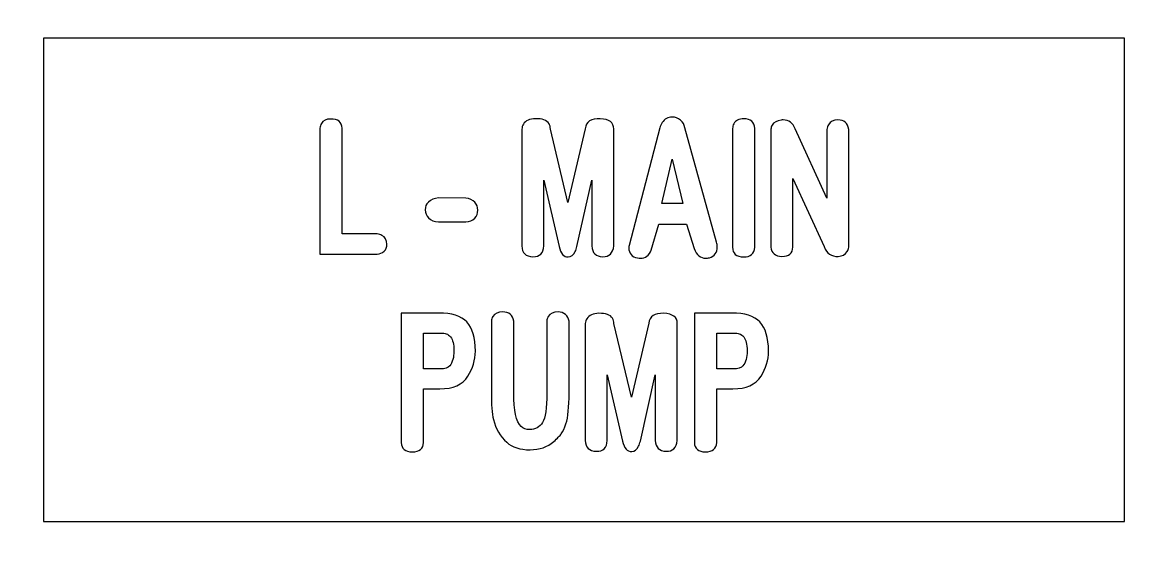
# Model space of a CAD drawing. Extents: x -224 to 225, y -79 to 79.
# Drawn here: x 127.49 to 152.49, y -11.7 to -0.09 of the extents above; entities that cross this region are included whole.
import ezdxf

# ---------------------------------------------------------------- set-up
doc = ezdxf.new("R2010")
doc.units = 0
doc.header["$MEASUREMENT"] = 0
doc.layers.add('PLAN_1', color=7, linetype='CONTINUOUS')

msp = doc.modelspace()

# ---------------------------------------------------------------- linework, layer by layer
at = {"layer": 'PLAN_1', "color": 250}
for points, knots in [([(223.9759, 78.3773), (223.9759, 78.3773), (80.9759, 78.3773), (80.9759, 78.3773), (80.9759, 78.3773), (80.4251, 78.3773), (79.9759, 77.9273), (79.9759, 77.3758), (79.9759, 77.3758), (79.9759, 77.3758), (79.9758, 71.3342), (79.9758, 71.3342), (79.9758, 71.3342), (79.9758, 70.7827), (80.4251, 70.3325), (80.9759, 70.3325), (80.9759, 70.3325), (80.9759, 70.3325), (84.7471, 70.3329), (84.7471, 70.3329), (84.7471, 70.3329), (84.7471, 70.3329), (84.7471, 70.3312), (84.7471, 70.3312), (84.7471, 70.3312), (84.7774, 70.3321), (84.8074, 70.3317), (84.8374, 70.3317), (84.8374, 70.3317), (88.2125, 70.3329), (90.9501, 67.5933), (90.9501, 64.2164), (90.9501, 64.2164), (90.9499, 60.8399), (88.2127, 58.101), (84.8374, 58.101), (84.8374, 58.101), (84.8072, 58.1014), (84.7774, 58.1018), (84.7474, 58.1024), (84.7474, 58.1024), (84.7474, 58.1024), (84.7471, 58.1014), (84.7471, 58.1014), (84.7471, 58.1014), (84.7471, 58.1014), (80.9759, 58.1014), (80.9759, 58.1014), (80.9759, 58.1014), (80.4251, 58.1014), (79.9759, 57.6514), (79.9759, 57.0999), (79.9759, 57.0999), (79.9759, 57.0999), (79.9758, -57.5), (79.9758, -57.5), (79.9758, -57.5), (79.9758, -58.0516), (80.4251, -58.5014), (80.9759, -58.5014), (80.9759, -58.5014), (80.9759, -58.5014), (84.7471, -58.5013), (84.7471, -58.5013), (84.7471, -58.5013), (84.7471, -58.5013), (84.7471, -58.502), (84.7471, -58.502), (84.7471, -58.502), (84.7774, -58.5013), (84.8074, -58.5014), (84.8374, -58.5014), (84.8374, -58.5014), (88.2125, -58.5013), (90.9501, -61.2399), (90.9501, -64.6167), (90.9501, -64.6167), (90.9499, -67.9901), (88.2177, -70.7272), (84.8467, -70.7321), (84.8467, -70.7321), (84.8397, -70.7321), (84.8338, -70.732), (84.8269, -70.7319), (84.8269, -70.7319), (84.8002, -70.7315), (84.7739, -70.7314), (84.7474, -70.7309), (84.7474, -70.7309), (84.7474, -70.7309), (84.7471, -70.7314), (84.7471, -70.7314), (84.7471, -70.7314), (84.7471, -70.7314), (80.9759, -70.7314), (80.9759, -70.7314), (80.9759, -70.7314), (80.4251, -70.7314), (79.9759, -71.181), (79.9759, -71.7325), (79.9759, -71.7325), (79.9759, -71.7325), (79.9758, -77.6209), (79.9758, -77.6209), (79.9758, -77.6209), (79.9758, -77.9033), (80.0791, -78.1466), (80.2822, -78.3424), (80.2822, -78.3424), (80.4854, -78.5379), (80.7318, -78.6325), (81.0136, -78.6218), (81.0136, -78.6218), (81.0136, -78.6218), (224.0136, -78.5346), (224.0136, -78.5346), (224.0136, -78.5346), (224.5508, -78.5142), (224.9758, -78.0725), (224.9758, -77.5342), (224.9758, -77.5342), (224.9758, -77.5342), (224.9758, -71.7378), (224.9758, -71.7378), (224.9758, -71.7378), (224.9758, -71.1866), (224.5266, -70.7368), (223.9758, -70.7368), (223.9758, -70.7368), (223.9758, -70.7368), (220.4778, -70.7365), (220.4778, -70.7365), (220.4778, -70.7365), (220.4778, -70.7365), (220.4778, -70.735), (220.4778, -70.735), (220.4778, -70.735), (220.4481, -70.7357), (220.4179, -70.7368), (220.3879, -70.7368), (220.3879, -70.7368), (217.0127, -70.7365), (214.2753, -67.9983), (214.2753, -64.6215), (214.2753, -64.6215), (214.2753, -61.2481), (217.0057, -58.5128), (220.3752, -58.506), (220.3752, -58.506), (220.381, -58.5058), (220.3857, -58.506), (220.3914, -58.5058), (220.3914, -58.5058), (220.4203, -58.5054), (220.4492, -58.5066), (220.4779, -58.5072), (220.4779, -58.5072), (220.4779, -58.5072), (220.4778, -58.505), (220.4778, -58.505), (220.4778, -58.505), (220.4778, -58.505), (223.9759, -58.505), (223.9759, -58.505), (223.9759, -58.505), (224.5267, -58.505), (224.9758, -58.0556), (224.9758, -57.5041), (224.9758, -57.5041), (224.9758, -57.5041), (224.9758, 57.096), (224.9758, 57.096), (224.9758, 57.096), (224.9758, 57.6478), (224.5266, 58.0971), (223.9758, 58.0971), (223.9758, 58.0971), (223.9758, 58.0971), (220.4778, 58.0973), (220.4778, 58.0973), (220.4778, 58.0973), (220.4778, 58.0973), (220.4778, 58.099), (220.4778, 58.099), (220.4778, 58.099), (220.4481, 58.0981), (220.4179, 58.0971), (220.3879, 58.0971), (220.3879, 58.0971), (217.0127, 58.0973), (214.2753, 60.8356), (214.2753, 64.2126), (214.2753, 64.2126), (214.2753, 67.5856), (217.0053, 70.3207), (220.3743, 70.3279), (220.3743, 70.3279), (220.3808, 70.3282), (220.386, 70.3279), (220.3923, 70.328), (220.3923, 70.328), (220.4209, 70.3288), (220.4495, 70.3274), (220.4779, 70.3268), (220.4779, 70.3268), (220.4779, 70.3268), (220.4778, 70.3291), (220.4778, 70.3291), (220.4778, 70.3291), (220.4778, 70.3291), (223.9759, 70.3291), (223.9759, 70.3291), (223.9759, 70.3291), (224.5267, 70.3291), (224.9758, 70.7785), (224.9758, 71.3299), (224.9758, 71.3299), (224.9758, 71.3299), (224.9758, 77.3759), (224.9758, 77.3759), (224.9758, 77.3759), (224.9758, 77.9276), (224.5265, 78.377), (223.9759, 78.3773)], [0, 0, 0, 0, 0.0175439, 0.0175439, 0.0175439, 0.0175439, 0.0350877, 0.0350877, 0.0350877, 0.0350877, 0.0526316, 0.0526316, 0.0526316, 0.0526316, 0.0701754, 0.0701754, 0.0701754, 0.0701754, 0.0877193, 0.0877193, 0.0877193, 0.0877193, 0.1052632, 0.1052632, 0.1052632, 0.1052632, 0.122807, 0.122807, 0.122807, 0.122807, 0.1403509, 0.1403509, 0.1403509, 0.1403509, 0.1578947, 0.1578947, 0.1578947, 0.1578947, 0.1754386, 0.1754386, 0.1754386, 0.1754386, 0.1929825, 0.1929825, 0.1929825, 0.1929825, 0.2105263, 0.2105263, 0.2105263, 0.2105263, 0.2280702, 0.2280702, 0.2280702, 0.2280702, 0.245614, 0.245614, 0.245614, 0.245614, 0.2631579, 0.2631579, 0.2631579, 0.2631579, 0.2807018, 0.2807018, 0.2807018, 0.2807018, 0.2982456, 0.2982456, 0.2982456, 0.2982456, 0.3157895, 0.3157895, 0.3157895, 0.3157895, 0.3333333, 0.3333333, 0.3333333, 0.3333333, 0.3508772, 0.3508772, 0.3508772, 0.3508772, 0.3684211, 0.3684211, 0.3684211, 0.3684211, 0.3859649, 0.3859649, 0.3859649, 0.3859649, 0.4035088, 0.4035088, 0.4035088, 0.4035088, 0.4210526, 0.4210526, 0.4210526, 0.4210526, 0.4385965, 0.4385965, 0.4385965, 0.4385965, 0.4561404, 0.4561404, 0.4561404, 0.4561404, 0.4736842, 0.4736842, 0.4736842, 0.4736842, 0.4912281, 0.4912281, 0.4912281, 0.4912281, 0.5087719, 0.5087719, 0.5087719, 0.5087719, 0.5263158, 0.5263158, 0.5263158, 0.5263158, 0.5438596, 0.5438596, 0.5438596, 0.5438596, 0.5614035, 0.5614035, 0.5614035, 0.5614035, 0.5789474, 0.5789474, 0.5789474, 0.5789474, 0.5964912, 0.5964912, 0.5964912, 0.5964912, 0.6140351, 0.6140351, 0.6140351, 0.6140351, 0.6315789, 0.6315789, 0.6315789, 0.6315789, 0.6491228, 0.6491228, 0.6491228, 0.6491228, 0.6666667, 0.6666667, 0.6666667, 0.6666667, 0.6842105, 0.6842105, 0.6842105, 0.6842105, 0.7017544, 0.7017544, 0.7017544, 0.7017544, 0.7192982, 0.7192982, 0.7192982, 0.7192982, 0.7368421, 0.7368421, 0.7368421, 0.7368421, 0.754386, 0.754386, 0.754386, 0.754386, 0.7719298, 0.7719298, 0.7719298, 0.7719298, 0.7894737, 0.7894737, 0.7894737, 0.7894737, 0.8070175, 0.8070175, 0.8070175, 0.8070175, 0.8245614, 0.8245614, 0.8245614, 0.8245614, 0.8421053, 0.8421053, 0.8421053, 0.8421053, 0.8596491, 0.8596491, 0.8596491, 0.8596491, 0.877193, 0.877193, 0.877193, 0.877193, 0.8947368, 0.8947368, 0.8947368, 0.8947368, 0.9122807, 0.9122807, 0.9122807, 0.9122807, 0.9298246, 0.9298246, 0.9298246, 0.9298246, 0.9473684, 0.9473684, 0.9473684, 0.9473684, 0.9649123, 0.9649123, 0.9649123, 0.9649123, 1, 1, 1, 1]), ([(101.9357, 69.1187), (101.9357, 69.1187), (203.0161, 69.1187), (203.0161, 69.1187), (203.0161, 69.1187), (203.0161, 69.1187), (203.0161, -69.3472), (203.0161, -69.3472), (203.0161, -69.3472), (203.0161, -69.3472), (101.9357, -69.3472), (101.9357, -69.3472), (101.9357, -69.3472), (101.9357, -69.3472), (101.9357, 69.1187), (101.9357, 69.1187)], [0, 0, 0, 0, 0.2, 0.2, 0.2, 0.2, 0.4, 0.4, 0.4, 0.4, 0.6, 0.6, 0.6, 0.6, 1, 1, 1, 1]), ([(127.9581, -0.4326), (127.9581, -0.4326), (152.0173, -0.4326), (152.0173, -0.4326), (152.0173, -0.4326), (152.0173, -0.4326), (152.0173, -11.1868), (152.0173, -11.1868), (152.0173, -11.1868), (152.0173, -11.1868), (127.9581, -11.1868), (127.9581, -11.1868), (127.9581, -11.1868), (127.9581, -11.1868), (127.9581, -0.4326), (127.9581, -0.4326)], [0, 0, 0, 0, 0.2, 0.2, 0.2, 0.2, 0.4, 0.4, 0.4, 0.4, 0.6, 0.6, 0.6, 0.6, 1, 1, 1, 1])]:
    msp.add_open_spline(points, degree=3, knots=knots, dxfattribs=at)
at = {"layer": 'PLAN_1', "color": 7}
for points, knots in [([(134.1077, -5.2438), (134.1077, -5.2438), (134.1077, -2.4393), (134.1077, -2.4393), (134.1077, -2.4393), (134.1127, -2.3998), (134.1234, -2.3655), (134.1412, -2.337), (134.1412, -2.337), (134.1819, -2.2689), (134.2518, -2.2347), (134.3497, -2.2347), (134.3497, -2.2347), (134.5125, -2.2332), (134.5969, -2.3014), (134.6046, -2.4393), (134.6046, -2.4393), (134.6046, -2.4393), (134.6048, -4.7913), (134.6048, -4.7913), (134.6048, -4.7913), (134.6048, -4.7913), (135.3835, -4.7913), (135.3835, -4.7913), (135.3835, -4.7913), (135.4241, -4.7963), (135.4596, -4.8065), (135.4894, -4.8232), (135.4894, -4.8232), (135.5601, -4.8625), (135.5962, -4.9286), (135.5975, -5.0202), (135.5975, -5.0202), (135.6001, -5.0823), (135.5803, -5.134), (135.5384, -5.1741), (135.5384, -5.1741), (135.4972, -5.2146), (135.4456, -5.2376), (135.3833, -5.244), (135.3833, -5.244), (135.3833, -5.244), (134.1077, -5.2438), (134.1077, -5.2438)], [0, 0, 0, 0, 0.0833333, 0.0833333, 0.0833333, 0.0833333, 0.1666667, 0.1666667, 0.1666667, 0.1666667, 0.25, 0.25, 0.25, 0.25, 0.3333333, 0.3333333, 0.3333333, 0.3333333, 0.4166667, 0.4166667, 0.4166667, 0.4166667, 0.5, 0.5, 0.5, 0.5, 0.5833333, 0.5833333, 0.5833333, 0.5833333, 0.6666667, 0.6666667, 0.6666667, 0.6666667, 0.75, 0.75, 0.75, 0.75, 0.8333333, 0.8333333, 0.8333333, 0.8333333, 1, 1, 1, 1]), ([(140.1612, -5.0577), (140.1612, -5.0577), (140.1612, -3.5937), (140.1612, -3.5937), (140.1612, -3.5937), (140.1612, -3.5937), (139.83, -5.0692), (139.83, -5.0692), (139.83, -5.0692), (139.8199, -5.1136), (139.8071, -5.1523), (139.7906, -5.1842), (139.7906, -5.1842), (139.7513, -5.263), (139.7003, -5.3024), (139.638, -5.3036), (139.638, -5.3036), (139.5377, -5.3075), (139.4689, -5.2293), (139.4333, -5.0692), (139.4333, -5.0692), (139.4333, -5.0692), (139.0926, -3.5943), (139.0926, -3.5943), (139.0926, -3.5943), (139.0926, -3.5943), (139.0926, -5.0577), (139.0926, -5.0577), (139.0926, -5.0577), (139.0851, -5.2216), (139.0042, -5.3017), (138.8504, -5.298), (138.8504, -5.298), (138.6902, -5.294), (138.6082, -5.214), (138.6044, -5.0577), (138.6044, -5.0577), (138.6044, -5.0577), (138.6045, -2.4577), (138.6045, -2.4577), (138.6045, -2.4577), (138.6071, -2.4157), (138.6177, -2.3789), (138.6381, -2.3478), (138.6381, -2.3478), (138.6864, -2.2732), (138.776, -2.2339), (138.9076, -2.2289), (138.9076, -2.2289), (139.0589, -2.2238), (139.1593, -2.2607), (139.2089, -2.3389), (139.2089, -2.3389), (139.23, -2.3711), (139.2401, -2.4107), (139.2388, -2.4583), (139.2388, -2.4583), (139.2388, -2.4583), (139.6304, -4.0908), (139.6304, -4.0908), (139.6304, -4.0908), (139.6304, -4.0908), (140.0164, -2.4507), (140.0164, -2.4507), (140.0164, -2.4507), (140.0323, -2.2943), (140.144, -2.2199), (140.3512, -2.2289), (140.3512, -2.2289), (140.5516, -2.2365), (140.6513, -2.3122), (140.6513, -2.4564), (140.6513, -2.4564), (140.6513, -2.4564), (140.6514, -5.0577), (140.6514, -5.0577), (140.6514, -5.0577), (140.6317, -5.2216), (140.5496, -5.3017), (140.4053, -5.298), (140.4053, -5.298), (140.2515, -5.294), (140.1701, -5.214), (140.1612, -5.0577)], [0, 0, 0, 0, 0.0454545, 0.0454545, 0.0454545, 0.0454545, 0.0909091, 0.0909091, 0.0909091, 0.0909091, 0.1363636, 0.1363636, 0.1363636, 0.1363636, 0.1818182, 0.1818182, 0.1818182, 0.1818182, 0.2272727, 0.2272727, 0.2272727, 0.2272727, 0.2727273, 0.2727273, 0.2727273, 0.2727273, 0.3181818, 0.3181818, 0.3181818, 0.3181818, 0.3636364, 0.3636364, 0.3636364, 0.3636364, 0.4090909, 0.4090909, 0.4090909, 0.4090909, 0.4545455, 0.4545455, 0.4545455, 0.4545455, 0.5, 0.5, 0.5, 0.5, 0.5454545, 0.5454545, 0.5454545, 0.5454545, 0.5909091, 0.5909091, 0.5909091, 0.5909091, 0.6363636, 0.6363636, 0.6363636, 0.6363636, 0.6818182, 0.6818182, 0.6818182, 0.6818182, 0.7272727, 0.7272727, 0.7272727, 0.7272727, 0.7727273, 0.7727273, 0.7727273, 0.7727273, 0.8181818, 0.8181818, 0.8181818, 0.8181818, 0.8636364, 0.8636364, 0.8636364, 0.8636364, 0.9090909, 0.9090909, 0.9090909, 0.9090909, 1, 1, 1, 1]), ([(142.4409, -5.113), (142.4409, -5.113), (142.2661, -4.57), (142.2661, -4.57), (142.2661, -4.57), (142.2661, -4.57), (141.6533, -4.57), (141.6533, -4.57), (141.6533, -4.57), (141.6533, -4.57), (141.4854, -5.1493), (141.4854, -5.1493), (141.4854, -5.1493), (141.4372, -5.2706), (141.3556, -5.3317), (141.2412, -5.3317), (141.2412, -5.3317), (141.2229, -5.3315), (141.203, -5.3297), (141.1821, -5.3259), (141.1821, -5.3259), (141.0518, -5.2998), (140.9863, -5.2236), (140.9863, -5.0971), (140.9863, -5.0971), (140.9863, -5.0773), (140.9882, -5.0596), (140.992, -5.045), (140.992, -5.045), (140.992, -5.045), (141.6735, -2.4316), (141.6735, -2.4316), (141.6735, -2.4316), (141.6862, -2.3859), (141.7033, -2.3464), (141.7256, -2.3147), (141.7256, -2.3147), (141.7791, -2.2345), (141.8534, -2.1939), (141.9493, -2.1914), (141.9493, -2.1914), (142.0214, -2.1902), (142.0835, -2.2124), (142.1362, -2.2574), (142.1362, -2.2574), (142.1891, -2.3026), (142.2208, -2.3605), (142.2322, -2.4316), (142.2322, -2.4316), (142.2322, -2.4316), (142.9398, -4.9763), (142.9398, -4.9763), (142.9398, -4.9763), (142.9501, -5.0088), (142.955, -5.0424), (142.955, -5.0786), (142.955, -5.0786), (142.955, -5.2063), (142.8959, -5.2871), (142.7776, -5.3203), (142.7776, -5.3203), (142.7504, -5.3278), (142.7236, -5.3317), (142.6975, -5.3317), (142.6975, -5.3317), (142.58, -5.3315), (142.4941, -5.2586), (142.4409, -5.113)], [0, 0, 0, 0, 0.0555556, 0.0555556, 0.0555556, 0.0555556, 0.1111111, 0.1111111, 0.1111111, 0.1111111, 0.1666667, 0.1666667, 0.1666667, 0.1666667, 0.2222222, 0.2222222, 0.2222222, 0.2222222, 0.2777778, 0.2777778, 0.2777778, 0.2777778, 0.3333333, 0.3333333, 0.3333333, 0.3333333, 0.3888889, 0.3888889, 0.3888889, 0.3888889, 0.4444444, 0.4444444, 0.4444444, 0.4444444, 0.5, 0.5, 0.5, 0.5, 0.5555556, 0.5555556, 0.5555556, 0.5555556, 0.6111111, 0.6111111, 0.6111111, 0.6111111, 0.6666667, 0.6666667, 0.6666667, 0.6666667, 0.7222222, 0.7222222, 0.7222222, 0.7222222, 0.7777778, 0.7777778, 0.7777778, 0.7777778, 0.8333333, 0.8333333, 0.8333333, 0.8333333, 0.8888889, 0.8888889, 0.8888889, 0.8888889, 1, 1, 1, 1]), ([(143.2952, -5.0857), (143.2952, -5.0857), (143.2952, -2.4488), (143.2952, -2.4488), (143.2952, -2.4488), (143.2963, -2.4062), (143.3059, -2.3706), (143.323, -2.3407), (143.323, -2.3407), (143.3624, -2.2689), (143.4368, -2.232), (143.5443, -2.2307), (143.5443, -2.2307), (143.6974, -2.2295), (143.7795, -2.302), (143.7922, -2.4489), (143.7922, -2.4489), (143.7922, -2.4489), (143.7922, -5.0857), (143.7922, -5.0857), (143.7922, -5.0857), (143.7752, -5.2337), (143.6924, -5.3055), (143.5443, -5.3017), (143.5443, -5.3017), (143.3759, -5.298), (143.2925, -5.2261), (143.2952, -5.0857)], [0, 0, 0, 0, 0.125, 0.125, 0.125, 0.125, 0.25, 0.25, 0.25, 0.25, 0.375, 0.375, 0.375, 0.375, 0.5, 0.5, 0.5, 0.5, 0.625, 0.625, 0.625, 0.625, 0.75, 0.75, 0.75, 0.75, 1, 1, 1, 1]), ([(145.3363, -5.073), (145.3363, -5.073), (144.6364, -3.5549), (144.6364, -3.5549), (144.6364, -3.5549), (144.6364, -3.5549), (144.6364, -5.0838), (144.6364, -5.0838), (144.6364, -5.0838), (144.6326, -5.2249), (144.5518, -5.2942), (144.3941, -5.2903), (144.3941, -5.2903), (144.2417, -5.2865), (144.1595, -5.2178), (144.1481, -5.0832), (144.1481, -5.0832), (144.1481, -5.0832), (144.1482, -2.4621), (144.1482, -2.4621), (144.1482, -2.4621), (144.1506, -2.4272), (144.1595, -2.3968), (144.1742, -2.3706), (144.1742, -2.3706), (144.2129, -2.3082), (144.281, -2.2708), (144.3789, -2.2587), (144.3789, -2.2587), (144.3943, -2.2562), (144.4081, -2.2549), (144.4221, -2.2549), (144.4221, -2.2549), (144.5513, -2.2549), (144.6389, -2.3216), (144.6865, -2.4545), (144.6865, -2.4545), (144.6865, -2.4545), (145.394, -3.993), (145.394, -3.993), (145.394, -3.993), (145.394, -3.993), (145.394, -2.4653), (145.394, -2.4653), (145.394, -2.4653), (145.4006, -2.4259), (145.4118, -2.3909), (145.4296, -2.3612), (145.4296, -2.3612), (145.473, -2.2918), (145.5428, -2.2562), (145.6401, -2.2549), (145.6401, -2.2549), (145.778, -2.2537), (145.8581, -2.3237), (145.8803, -2.4653), (145.8803, -2.4653), (145.8803, -2.4653), (145.8804, -5.0838), (145.8804, -5.0838), (145.8804, -5.0838), (145.8754, -5.1219), (145.8644, -5.1549), (145.8466, -5.1823), (145.8466, -5.1823), (145.8062, -5.2509), (145.7392, -5.2865), (145.6477, -5.2903), (145.6477, -5.2903), (145.4946, -5.2992), (145.3909, -5.2267), (145.3363, -5.073)], [0, 0, 0, 0, 0.0526316, 0.0526316, 0.0526316, 0.0526316, 0.1052632, 0.1052632, 0.1052632, 0.1052632, 0.1578947, 0.1578947, 0.1578947, 0.1578947, 0.2105263, 0.2105263, 0.2105263, 0.2105263, 0.2631579, 0.2631579, 0.2631579, 0.2631579, 0.3157895, 0.3157895, 0.3157895, 0.3157895, 0.3684211, 0.3684211, 0.3684211, 0.3684211, 0.4210526, 0.4210526, 0.4210526, 0.4210526, 0.4736842, 0.4736842, 0.4736842, 0.4736842, 0.5263158, 0.5263158, 0.5263158, 0.5263158, 0.5789474, 0.5789474, 0.5789474, 0.5789474, 0.6315789, 0.6315789, 0.6315789, 0.6315789, 0.6842105, 0.6842105, 0.6842105, 0.6842105, 0.7368421, 0.7368421, 0.7368421, 0.7368421, 0.7894737, 0.7894737, 0.7894737, 0.7894737, 0.8421053, 0.8421053, 0.8421053, 0.8421053, 0.8947368, 0.8947368, 0.8947368, 0.8947368, 1, 1, 1, 1]), ([(141.9533, -3.129), (141.9533, -3.129), (141.7219, -4.1175), (141.7219, -4.1175), (141.7219, -4.1175), (141.7219, -4.1175), (142.1897, -4.1175), (142.1897, -4.1175), (142.1897, -4.1175), (142.1897, -4.1175), (141.9533, -3.129), (141.9533, -3.129)], [0, 0, 0, 0, 0.25, 0.25, 0.25, 0.25, 0.5, 0.5, 0.5, 0.5, 1, 1, 1, 1]), ([(136.7463, -4.5191), (136.6566, -4.5179), (136.5841, -4.4901), (136.5282, -4.4354), (136.5282, -4.4354), (136.4774, -4.3844), (136.4519, -4.3242), (136.4519, -4.2548), (136.4519, -4.2548), (136.452, -4.1879), (136.4761, -4.1308), (136.5244, -4.0831), (136.5244, -4.0831), (136.5767, -4.0298), (136.6509, -3.9992), (136.7462, -3.9904), (136.7462, -3.9904), (136.7462, -3.9904), (137.3553, -3.996), (137.3553, -3.996), (137.3553, -3.996), (137.4411, -4.0038), (137.5084, -4.0342), (137.558, -4.0877), (137.558, -4.0877), (137.602, -4.1359), (137.6235, -4.1937), (137.6235, -4.2625), (137.6235, -4.2625), (137.6236, -4.3316), (137.6006, -4.3915), (137.5548, -4.4411), (137.5548, -4.4411), (137.5042, -4.4943), (137.4372, -4.5205), (137.3552, -4.5192), (137.3552, -4.5192), (137.3552, -4.5192), (136.7463, -4.5191), (136.7463, -4.5191)], [0, 0, 0, 0, 0.0909091, 0.0909091, 0.0909091, 0.0909091, 0.1818182, 0.1818182, 0.1818182, 0.1818182, 0.2727273, 0.2727273, 0.2727273, 0.2727273, 0.3636364, 0.3636364, 0.3636364, 0.3636364, 0.4545455, 0.4545455, 0.4545455, 0.4545455, 0.5454545, 0.5454545, 0.5454545, 0.5454545, 0.6363636, 0.6363636, 0.6363636, 0.6363636, 0.7272727, 0.7272727, 0.7272727, 0.7272727, 0.8181818, 0.8181818, 0.8181818, 0.8181818, 1, 1, 1, 1]), ([(137.4034, -7.9556), (137.2831, -8.1432), (137.0739, -8.2366), (136.7777, -8.2366), (136.7777, -8.2366), (136.7777, -8.2366), (136.4161, -8.2366), (136.4161, -8.2366), (136.4161, -8.2366), (136.4161, -8.2366), (136.4161, -9.4311), (136.4161, -9.4311), (136.4161, -9.4311), (136.4098, -9.5703), (136.3257, -9.6396), (136.1649, -9.6396), (136.1649, -9.6396), (136.0073, -9.6396), (135.9252, -9.5703), (135.9188, -9.4311), (135.9188, -9.4311), (135.9188, -9.4311), (135.9188, -6.5513), (135.9188, -6.5513), (135.9188, -6.5513), (135.9188, -6.5513), (136.7555, -6.5513), (136.7555, -6.5513), (136.7555, -6.5513), (137.041, -6.5513), (137.2481, -6.6176), (137.3765, -6.7499), (137.3765, -6.7499), (137.505, -6.8819), (137.5691, -7.0976), (137.5691, -7.397), (137.5691, -7.397), (137.5692, -7.5965), (137.5138, -7.7828), (137.4034, -7.9556)], [0, 0, 0, 0, 0.0909091, 0.0909091, 0.0909091, 0.0909091, 0.1818182, 0.1818182, 0.1818182, 0.1818182, 0.2727273, 0.2727273, 0.2727273, 0.2727273, 0.3636364, 0.3636364, 0.3636364, 0.3636364, 0.4545455, 0.4545455, 0.4545455, 0.4545455, 0.5454545, 0.5454545, 0.5454545, 0.5454545, 0.6363636, 0.6363636, 0.6363636, 0.6363636, 0.7272727, 0.7272727, 0.7272727, 0.7272727, 0.8181818, 0.8181818, 0.8181818, 0.8181818, 1, 1, 1, 1]), ([(139.5868, -9.0133), (139.5558, -9.1113), (139.5206, -9.1864), (139.4825, -9.2386), (139.4825, -9.2386), (139.4502, -9.2822), (139.3941, -9.339), (139.3147, -9.4082), (139.3147, -9.4082), (139.173, -9.5309), (138.9975, -9.5925), (138.7877, -9.5925), (138.7877, -9.5925), (138.564, -9.5925), (138.391, -9.5373), (138.2677, -9.4267), (138.2677, -9.4267), (138.1217, -9.2949), (138.023, -9.126), (137.9734, -8.9181), (137.9734, -8.9181), (137.9411, -8.7833), (137.9251, -8.5862), (137.9251, -8.3283), (137.9251, -8.3283), (137.9251, -8.3283), (137.9252, -6.7319), (137.9252, -6.7319), (137.9252, -6.7319), (137.929, -6.6925), (137.939, -6.6582), (137.9568, -6.6297), (137.9568, -6.6297), (138.0003, -6.5616), (138.0738, -6.5267), (138.1781, -6.5255), (138.1781, -6.5255), (138.3199, -6.524), (138.4018, -6.5928), (138.4241, -6.732), (138.4241, -6.732), (138.4241, -6.732), (138.4241, -8.3262), (138.4241, -8.3262), (138.4241, -8.3262), (138.4241, -8.721), (138.4787, -8.9702), (138.5881, -9.0732), (138.5881, -9.0732), (138.6364, -9.1189), (138.7006, -9.1425), (138.7801, -9.1437), (138.7801, -9.1437), (138.9016, -9.1449), (138.9975, -9.0917), (139.0667, -8.9835), (139.0667, -8.9835), (139.128, -8.8895), (139.1583, -8.6702), (139.1583, -8.3262), (139.1583, -8.3262), (139.1583, -8.3262), (139.1583, -6.7319), (139.1583, -6.7319), (139.1583, -6.7319), (139.1621, -6.6925), (139.1729, -6.6582), (139.192, -6.6297), (139.192, -6.6297), (139.2353, -6.5616), (139.3096, -6.5267), (139.4151, -6.5255), (139.4151, -6.5255), (139.4774, -6.5253), (139.5302, -6.5444), (139.5747, -6.5832), (139.5747, -6.5832), (139.6185, -6.6213), (139.6452, -6.6709), (139.6554, -6.732), (139.6554, -6.732), (139.6554, -6.732), (139.6554, -8.3281), (139.6554, -8.3281), (139.6554, -8.3281), (139.6554, -8.6385), (139.6325, -8.8667), (139.5868, -9.0133)], [0, 0, 0, 0, 0.0434783, 0.0434783, 0.0434783, 0.0434783, 0.0869565, 0.0869565, 0.0869565, 0.0869565, 0.1304348, 0.1304348, 0.1304348, 0.1304348, 0.173913, 0.173913, 0.173913, 0.173913, 0.2173913, 0.2173913, 0.2173913, 0.2173913, 0.2608696, 0.2608696, 0.2608696, 0.2608696, 0.3043478, 0.3043478, 0.3043478, 0.3043478, 0.3478261, 0.3478261, 0.3478261, 0.3478261, 0.3913043, 0.3913043, 0.3913043, 0.3913043, 0.4347826, 0.4347826, 0.4347826, 0.4347826, 0.4782609, 0.4782609, 0.4782609, 0.4782609, 0.5217391, 0.5217391, 0.5217391, 0.5217391, 0.5652174, 0.5652174, 0.5652174, 0.5652174, 0.6086957, 0.6086957, 0.6086957, 0.6086957, 0.6521739, 0.6521739, 0.6521739, 0.6521739, 0.6956522, 0.6956522, 0.6956522, 0.6956522, 0.7391304, 0.7391304, 0.7391304, 0.7391304, 0.7826087, 0.7826087, 0.7826087, 0.7826087, 0.826087, 0.826087, 0.826087, 0.826087, 0.8695652, 0.8695652, 0.8695652, 0.8695652, 0.9130435, 0.9130435, 0.9130435, 0.9130435, 1, 1, 1, 1]), ([(141.5733, -9.3858), (141.5733, -9.3858), (141.5733, -7.922), (141.5733, -7.922), (141.5733, -7.922), (141.5733, -7.922), (141.2421, -9.3973), (141.2421, -9.3973), (141.2421, -9.3973), (141.232, -9.4419), (141.2192, -9.4806), (141.2027, -9.5125), (141.2027, -9.5125), (141.1633, -9.5913), (141.1124, -9.6307), (141.0501, -9.6319), (141.0501, -9.6319), (140.9498, -9.6358), (140.881, -9.5576), (140.8454, -9.3975), (140.8454, -9.3975), (140.8454, -9.3975), (140.5047, -7.9226), (140.5047, -7.9226), (140.5047, -7.9226), (140.5047, -7.9226), (140.5047, -9.3858), (140.5047, -9.3858), (140.5047, -9.3858), (140.4972, -9.5499), (140.4163, -9.63), (140.2625, -9.6263), (140.2625, -9.6263), (140.1023, -9.6223), (140.0203, -9.5423), (140.0165, -9.386), (140.0165, -9.386), (140.0165, -9.386), (140.0166, -6.7861), (140.0166, -6.7861), (140.0166, -6.7861), (140.0192, -6.744), (140.0298, -6.7072), (140.0502, -6.6761), (140.0502, -6.6761), (140.0985, -6.6015), (140.1881, -6.5622), (140.3197, -6.5571), (140.3197, -6.5571), (140.471, -6.5521), (140.5714, -6.589), (140.621, -6.6672), (140.621, -6.6672), (140.642, -6.6995), (140.6522, -6.739), (140.6509, -6.7866), (140.6509, -6.7866), (140.6509, -6.7866), (141.0425, -8.4191), (141.0425, -8.4191), (141.0425, -8.4191), (141.0425, -8.4191), (141.4285, -6.779), (141.4285, -6.779), (141.4285, -6.779), (141.4443, -6.6226), (141.5561, -6.5482), (141.7633, -6.5571), (141.7633, -6.5571), (141.9636, -6.5648), (142.0634, -6.6405), (142.0634, -6.7847), (142.0634, -6.7847), (142.0634, -6.7847), (142.0635, -9.3858), (142.0635, -9.3858), (142.0635, -9.3858), (142.0438, -9.5499), (141.9617, -9.63), (141.8174, -9.6263), (141.8174, -9.6263), (141.6636, -9.6223), (141.5822, -9.5423), (141.5733, -9.3858)], [0, 0, 0, 0, 0.0454545, 0.0454545, 0.0454545, 0.0454545, 0.0909091, 0.0909091, 0.0909091, 0.0909091, 0.1363636, 0.1363636, 0.1363636, 0.1363636, 0.1818182, 0.1818182, 0.1818182, 0.1818182, 0.2272727, 0.2272727, 0.2272727, 0.2272727, 0.2727273, 0.2727273, 0.2727273, 0.2727273, 0.3181818, 0.3181818, 0.3181818, 0.3181818, 0.3636364, 0.3636364, 0.3636364, 0.3636364, 0.4090909, 0.4090909, 0.4090909, 0.4090909, 0.4545455, 0.4545455, 0.4545455, 0.4545455, 0.5, 0.5, 0.5, 0.5, 0.5454545, 0.5454545, 0.5454545, 0.5454545, 0.5909091, 0.5909091, 0.5909091, 0.5909091, 0.6363636, 0.6363636, 0.6363636, 0.6363636, 0.6818182, 0.6818182, 0.6818182, 0.6818182, 0.7272727, 0.7272727, 0.7272727, 0.7272727, 0.7727273, 0.7727273, 0.7727273, 0.7727273, 0.8181818, 0.8181818, 0.8181818, 0.8181818, 0.8636364, 0.8636364, 0.8636364, 0.8636364, 0.9090909, 0.9090909, 0.9090909, 0.9090909, 1, 1, 1, 1]), ([(143.9286, -7.9556), (143.8083, -8.1432), (143.5992, -8.2366), (143.303, -8.2366), (143.303, -8.2366), (143.303, -8.2366), (142.9413, -8.2366), (142.9413, -8.2366), (142.9413, -8.2366), (142.9413, -8.2366), (142.9413, -9.4311), (142.9413, -9.4311), (142.9413, -9.4311), (142.935, -9.5703), (142.851, -9.6396), (142.6902, -9.6396), (142.6902, -9.6396), (142.5326, -9.6396), (142.4505, -9.5703), (142.4441, -9.4311), (142.4441, -9.4311), (142.4441, -9.4311), (142.4443, -6.5513), (142.4443, -6.5513), (142.4443, -6.5513), (142.4443, -6.5513), (143.2809, -6.5513), (143.2809, -6.5513), (143.2809, -6.5513), (143.5662, -6.5513), (143.7734, -6.6176), (143.9018, -6.7499), (143.9018, -6.7499), (144.0304, -6.8819), (144.0944, -7.0976), (144.0944, -7.397), (144.0944, -7.397), (144.0945, -7.5965), (144.0391, -7.7828), (143.9286, -7.9556)], [0, 0, 0, 0, 0.0909091, 0.0909091, 0.0909091, 0.0909091, 0.1818182, 0.1818182, 0.1818182, 0.1818182, 0.2727273, 0.2727273, 0.2727273, 0.2727273, 0.3636364, 0.3636364, 0.3636364, 0.3636364, 0.4545455, 0.4545455, 0.4545455, 0.4545455, 0.5454545, 0.5454545, 0.5454545, 0.5454545, 0.6363636, 0.6363636, 0.6363636, 0.6363636, 0.7272727, 0.7272727, 0.7272727, 0.7272727, 0.8181818, 0.8181818, 0.8181818, 0.8181818, 1, 1, 1, 1]), ([(137.0739, -7.203), (137.0505, -7.1064), (136.9982, -7.0422), (136.9188, -7.0111), (136.9188, -7.0111), (136.8942, -7.0015), (136.8457, -6.9964), (136.7738, -6.9964), (136.7738, -6.9964), (136.7738, -6.9964), (136.4161, -6.9963), (136.4161, -6.9963), (136.4161, -6.9963), (136.4161, -6.9963), (136.4161, -7.7935), (136.4161, -7.7935), (136.4161, -7.7935), (136.4161, -7.7935), (136.7816, -7.7935), (136.7816, -7.7935), (136.7816, -7.7935), (136.8928, -7.7935), (136.9658, -7.772), (136.9989, -7.7281), (136.9989, -7.7281), (137.0612, -7.6474), (137.0923, -7.5375), (137.0923, -7.397), (137.0923, -7.397), (137.0924, -7.3187), (137.086, -7.2538), (137.0739, -7.203)], [0, 0, 0, 0, 0.1111111, 0.1111111, 0.1111111, 0.1111111, 0.2222222, 0.2222222, 0.2222222, 0.2222222, 0.3333333, 0.3333333, 0.3333333, 0.3333333, 0.4444444, 0.4444444, 0.4444444, 0.4444444, 0.5555556, 0.5555556, 0.5555556, 0.5555556, 0.6666667, 0.6666667, 0.6666667, 0.6666667, 0.7777778, 0.7777778, 0.7777778, 0.7777778, 1, 1, 1, 1]), ([(143.5994, -7.203), (143.5757, -7.1064), (143.5235, -7.0422), (143.4441, -7.0111), (143.4441, -7.0111), (143.4194, -7.0015), (143.371, -6.9964), (143.2991, -6.9964), (143.2991, -6.9964), (143.2991, -6.9964), (142.9413, -6.9963), (142.9413, -6.9963), (142.9413, -6.9963), (142.9413, -6.9963), (142.9413, -7.7935), (142.9413, -7.7935), (142.9413, -7.7935), (142.9413, -7.7935), (143.3069, -7.7935), (143.3069, -7.7935), (143.3069, -7.7935), (143.418, -7.7935), (143.4911, -7.772), (143.5242, -7.7281), (143.5242, -7.7281), (143.5867, -7.6474), (143.6176, -7.5375), (143.6176, -7.397), (143.6176, -7.397), (143.6176, -7.3187), (143.6113, -7.2538), (143.5994, -7.203)], [0, 0, 0, 0, 0.1111111, 0.1111111, 0.1111111, 0.1111111, 0.2222222, 0.2222222, 0.2222222, 0.2222222, 0.3333333, 0.3333333, 0.3333333, 0.3333333, 0.4444444, 0.4444444, 0.4444444, 0.4444444, 0.5555556, 0.5555556, 0.5555556, 0.5555556, 0.6666667, 0.6666667, 0.6666667, 0.6666667, 0.7777778, 0.7777778, 0.7777778, 0.7777778, 1, 1, 1, 1])]:
    msp.add_open_spline(points, degree=3, knots=knots, dxfattribs=at)

doc.saveas('drawing.dxf')
